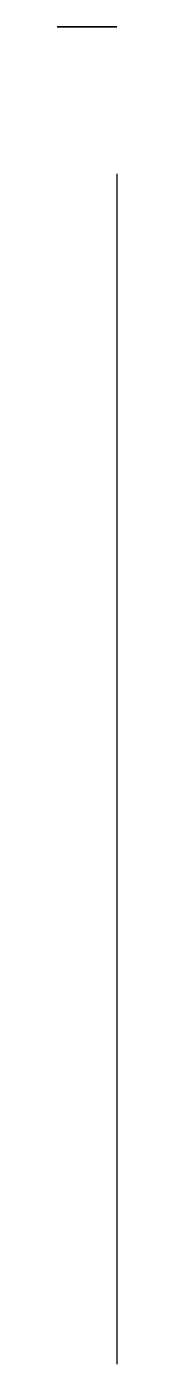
# Model space of a CAD drawing. Header units: centimetres. Extents: x 0.8 to 20.2, y 15.1 to 30.8.
# Drawn here: x 0.82 to 1.52, y 15.11 to 30.84 of the extents above.
import ezdxf

# ---------------------------------------------------------------- set-up
doc = ezdxf.new("R2010")
doc.units = ezdxf.units.CM
doc.header["$MEASUREMENT"] = 0
doc.layers.add('geam', color=89, linetype='Continuous', transparency=0.6)
doc.layers.add('plasa geam', color=89, linetype='Continuous')
doc.layers.add('usa', color=8, linetype='Continuous')

msp = doc.modelspace()

# ---------------------------------------------------------------- hatches: boundary and pattern name
at = {"layer": 'geam', "extrusion": (-1, 0, 0)}
h = msp.add_hatch(color=256, dxfattribs=at)
h.dxf.hatch_style = 1
h.paths.add_polyline_path([(-15.114, 3.315), (-29.114, 3.315), (-29.114, -4.185), (-15.114, -4.185)])
at = {"layer": 'plasa geam', "extrusion": (1, 0, 0)}
h = msp.add_hatch(dxfattribs=at)
h.set_pattern_fill('ANSI37', color=256)
h.set_pattern_definition([(45, (17.53305, -26.7773), (-0.08838835, 0.08838835), []), (135, (17.53305, -26.7773), (-0.08838835, -0.08838835), [])])
h.paths.add_polyline_path([(29.318, 3.315), (15.318, 3.315), (15.318, -4.185), (29.318, -4.185)])

# ---------------------------------------------------------------- linework, layer by layer
at = {"layer": 'usa', "extrusion": (0, -1, 0)}
for p, q in [((0.818, 30.844, 4.843), (1.518, 30.844, 4.843)), ((1.518, 30.844, -5.657), (0.818, 30.844, -5.657)), ((0.818, 30.844, -5.657), (0.818, 30.844, 4.843)), ((1.518, 30.844, 4.843), (1.518, 30.844, -5.657))]:
    msp.add_line(p, q, dxfattribs=at)
at = {"layer": 'usa', "extrusion": (1, 0, -3.38354e-16)}
for p, q in [((1.518, 29.114, 3.315), (1.518, 29.114, -4.185)), ((1.518, 29.114, -4.185), (1.518, 15.114, -4.185)), ((1.518, 15.114, -4.185), (1.518, 15.114, 3.315))]:
    msp.add_line(p, q, dxfattribs=at)

doc.saveas('drawing.dxf')
